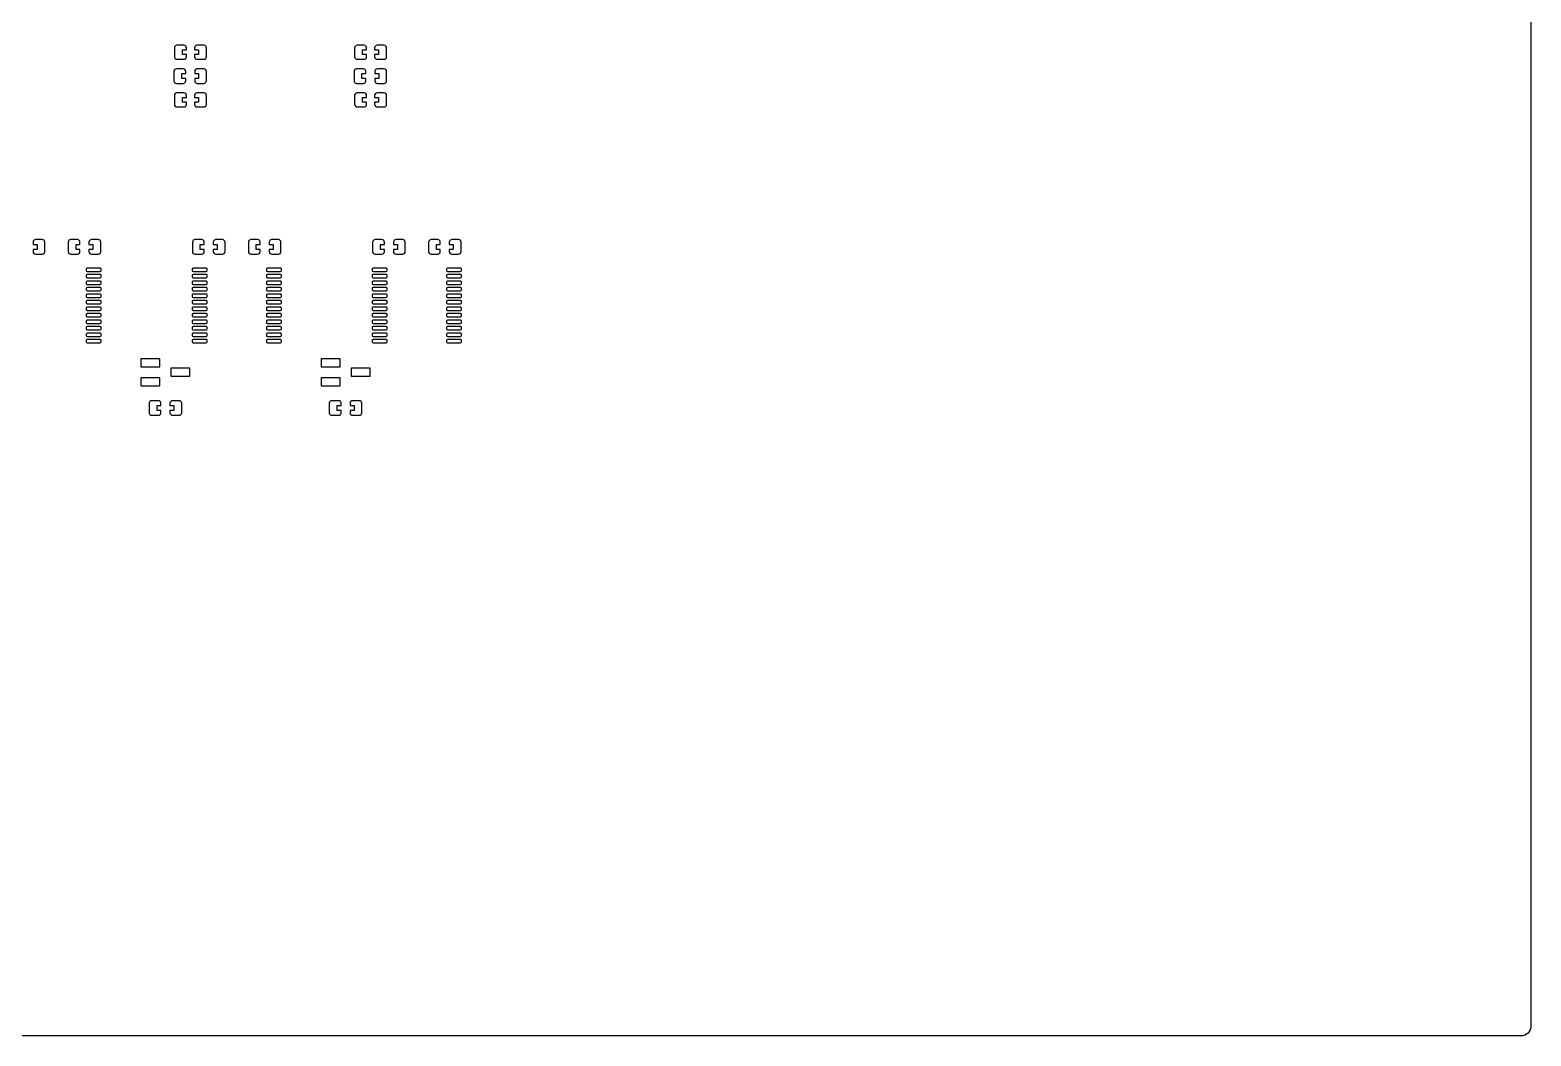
# Model space of a CAD drawing. Extents: x -150 to 150, y -100 to 100.
# Drawn here: x 0 to 150, y -100 to 0.5 of the extents above; entities that cross this region are included whole.
import ezdxf

# ---------------------------------------------------------------- set-up
doc = ezdxf.new("R2010")
doc.units = 0
doc.header["$MEASUREMENT"] = 0
doc.layers.get('0').update_dxf_attribs({"linetype": 'CONTINUOUS'})

msp = doc.modelspace()

# ---------------------------------------------------------------- linework, layer by layer
for points in [[(-150, 99, -0.414214), (-149, 100), (-149, 100), (149, 100), (149, 100, -0.414214), (150, 99), (150, 99), (150, -99), (150, -99, -0.414214), (149, -100), (149, -100), (-149, -100), (-149, -100, -0.414214), (-150, -99), (-150, -99), (-150, 99)], [(15.68, -1.3, 0.411881), (15.43, -1.05), (15.43, -1.05), (14.73, -1.05), (14.73, -1.05, 0.414206), (14.48, -1.3), (14.48, -1.3), (14.48, -2.2), (14.48, -2.2, 0.41657), (14.73, -2.45), (14.73, -2.45), (15.43, -2.45), (15.43, -2.45, 0.414213), (15.68, -2.2), (15.68, -2.2), (15.68, -1.98), (15.68, -1.98), (15.28, -1.98), (15.28, -1.98), (15.28, -1.52), (15.28, -1.52), (15.68, -1.52), (15.68, -1.52), (15.68, -1.3)], [(17.68, -1.3, 0.411877), (17.43, -1.05), (17.43, -1.05), (16.73, -1.05), (16.73, -1.05, 0.416558), (16.48, -1.3), (16.48, -1.3), (16.48, -1.52), (16.48, -1.52), (16.88, -1.52), (16.88, -1.52), (16.88, -1.98), (16.88, -1.98), (16.48, -1.98), (16.48, -1.98), (16.48, -2.2), (16.48, -2.2, 0.416562), (16.73, -2.45), (16.73, -2.45), (17.43, -2.45), (17.43, -2.45, 0.411881), (17.68, -2.2), (17.68, -2.2), (17.68, -1.3)], [(33.68, -1.3, 0.411881), (33.43, -1.05), (33.43, -1.05), (32.73, -1.05), (32.73, -1.05, 0.41421), (32.48, -1.3), (32.48, -1.3), (32.48, -2.2), (32.48, -2.2, 0.416575), (32.73, -2.45), (32.73, -2.45), (33.43, -2.45), (33.43, -2.45, 0.414213), (33.68, -2.2), (33.68, -2.2), (33.68, -1.98), (33.68, -1.98), (33.28, -1.98), (33.28, -1.98), (33.28, -1.52), (33.28, -1.52), (33.68, -1.52), (33.68, -1.52), (33.68, -1.3)], [(35.68, -1.3, 0.411873), (35.43, -1.05), (35.43, -1.05), (34.73, -1.05), (34.73, -1.05, 0.416564), (34.48, -1.3), (34.48, -1.3), (34.48, -1.52), (34.48, -1.52), (34.88, -1.52), (34.88, -1.52), (34.88, -1.98), (34.88, -1.98), (34.48, -1.98), (34.48, -1.98), (34.48, -2.2), (34.48, -2.2, 0.416568), (34.73, -2.45), (34.73, -2.45), (35.43, -2.45), (35.43, -2.45, 0.411877), (35.68, -2.2), (35.68, -2.2), (35.68, -1.3)], [(15.6, -3.65, 0.412458), (15.35, -3.4), (15.35, -3.4), (14.67, -3.4), (14.67, -3.4, 0.410132), (14.42, -3.65), (14.42, -3.65), (14.42, -4.6), (14.42, -4.6, 0.410135), (14.67, -4.85), (14.67, -4.85), (15.35, -4.85), (15.35, -4.85, 0.412461), (15.6, -4.6), (15.6, -4.6), (15.6, -4.37), (15.6, -4.37), (15.21, -4.37), (15.21, -4.37), (15.21, -3.88), (15.21, -3.88), (15.6, -3.88), (15.6, -3.88), (15.6, -3.65)], [(17.67, -3.65, 0.418334), (17.42, -3.4), (17.42, -3.4), (16.75, -3.4), (16.75, -3.4, 0.415972), (16.5, -3.65), (16.5, -3.65), (16.5, -3.88), (16.5, -3.88), (16.89, -3.88), (16.89, -3.88), (16.89, -4.37), (16.89, -4.37), (16.5, -4.37), (16.5, -4.37), (16.5, -4.6), (16.5, -4.6, 0.415975), (16.75, -4.85), (16.75, -4.85), (17.42, -4.85), (17.42, -4.85, 0.418337), (17.67, -4.6), (17.67, -4.6), (17.67, -3.65)], [(33.6, -3.65, 0.41246), (33.35, -3.4), (33.35, -3.4), (32.67, -3.4), (32.67, -3.4, 0.410131), (32.42, -3.65), (32.42, -3.65), (32.42, -4.6), (32.42, -4.6, 0.410134), (32.67, -4.85), (32.67, -4.85), (33.35, -4.85), (33.35, -4.85, 0.412463), (33.6, -4.6), (33.6, -4.6), (33.6, -4.37), (33.6, -4.37), (33.21, -4.37), (33.21, -4.37), (33.21, -3.88), (33.21, -3.88), (33.6, -3.88), (33.6, -3.88), (33.6, -3.65)], [(35.67, -3.65, 0.418331), (35.42, -3.4), (35.42, -3.4), (34.75, -3.4), (34.75, -3.4, 0.415975), (34.5, -3.65), (34.5, -3.65), (34.5, -3.88), (34.5, -3.88), (34.89, -3.88), (34.89, -3.88), (34.89, -4.37), (34.89, -4.37), (34.5, -4.37), (34.5, -4.37), (34.5, -4.6), (34.5, -4.6, 0.415978), (34.75, -4.85), (34.75, -4.85), (35.42, -4.85), (35.42, -4.85, 0.418334), (35.67, -4.6), (35.67, -4.6), (35.67, -3.65)], [(15.68, -6.05, 0.411881), (15.43, -5.8), (15.43, -5.8), (14.73, -5.8), (14.73, -5.8, 0.414206), (14.48, -6.05), (14.48, -6.05), (14.48, -6.95), (14.48, -6.95, 0.41657), (14.73, -7.2), (14.73, -7.2), (15.43, -7.2), (15.43, -7.2, 0.414213), (15.68, -6.95), (15.68, -6.95), (15.68, -6.73), (15.68, -6.73), (15.28, -6.73), (15.28, -6.73), (15.28, -6.27), (15.28, -6.27), (15.68, -6.27), (15.68, -6.27), (15.68, -6.05)], [(17.68, -6.05, 0.411878), (17.43, -5.8), (17.43, -5.8), (16.73, -5.8), (16.73, -5.8, 0.416558), (16.48, -6.05), (16.48, -6.05), (16.48, -6.27), (16.48, -6.27), (16.88, -6.27), (16.88, -6.27), (16.88, -6.73), (16.88, -6.73), (16.48, -6.73), (16.48, -6.73), (16.48, -6.95), (16.48, -6.95, 0.416563), (16.73, -7.2), (16.73, -7.2), (17.43, -7.2), (17.43, -7.2, 0.411882), (17.68, -6.95), (17.68, -6.95), (17.68, -6.05)], [(33.68, -6.05, 0.411881), (33.43, -5.8), (33.43, -5.8), (32.73, -5.8), (32.73, -5.8, 0.41421), (32.48, -6.05), (32.48, -6.05), (32.48, -6.95), (32.48, -6.95, 0.416575), (32.73, -7.2), (32.73, -7.2), (33.43, -7.2), (33.43, -7.2, 0.414213), (33.68, -6.95), (33.68, -6.95), (33.68, -6.73), (33.68, -6.73), (33.28, -6.73), (33.28, -6.73), (33.28, -6.27), (33.28, -6.27), (33.68, -6.27), (33.68, -6.27), (33.68, -6.05)], [(35.68, -6.05, 0.411873), (35.43, -5.8), (35.43, -5.8), (34.73, -5.8), (34.73, -5.8, 0.416564), (34.48, -6.05), (34.48, -6.05), (34.48, -6.27), (34.48, -6.27), (34.88, -6.27), (34.88, -6.27), (34.88, -6.73), (34.88, -6.73), (34.48, -6.73), (34.48, -6.73), (34.48, -6.95), (34.48, -6.95, 0.416569), (34.73, -7.2), (34.73, -7.2), (35.43, -7.2), (35.43, -7.2, 0.411878), (35.68, -6.95), (35.68, -6.95), (35.68, -6.05)], [(1.53, -20.71, 0.413594), (1.28, -20.46), (1.28, -20.46), (0.61, -20.46), (0.61, -20.46, 0.413591), (0.36, -20.71), (0.36, -20.71), (0.36, -20.95), (0.36, -20.95), (0.75, -20.95), (0.75, -20.95), (0.75, -21.43), (0.75, -21.43), (0.36, -21.43), (0.36, -21.43), (0.36, -21.66), (0.36, -21.66, 0.420742), (0.61, -21.91), (0.61, -21.91), (1.28, -21.91), (1.28, -21.91, 0.420746), (1.53, -21.66), (1.53, -21.66), (1.53, -20.71)], [(5.04, -20.71, 0.417072), (4.79, -20.46), (4.79, -20.46), (4.12, -20.46), (4.12, -20.46, 0.410142), (3.87, -20.71), (3.87, -20.71), (3.87, -21.66), (3.87, -21.66, 0.417148), (4.12, -21.91), (4.12, -21.91), (4.79, -21.91), (4.79, -21.91, 0.424371), (5.04, -21.66), (5.04, -21.66), (5.04, -21.43), (5.04, -21.43), (4.65, -21.43), (4.65, -21.43), (4.65, -20.95), (4.65, -20.95), (5.04, -20.95), (5.04, -20.95), (5.04, -20.71)], [(7.12, -20.71, 0.411287), (6.87, -20.46), (6.87, -20.46), (6.19, -20.46), (6.19, -20.46, 0.404449), (5.94, -20.71), (5.94, -20.71), (5.94, -20.95), (5.94, -20.95), (6.34, -20.95), (6.34, -20.95), (6.34, -21.43), (6.34, -21.43), (5.94, -21.43), (5.94, -21.43), (5.94, -21.66), (5.94, -21.66, 0.411219), (6.19, -21.91), (6.19, -21.91), (6.87, -21.91), (6.87, -21.91, 0.418342), (7.12, -21.66), (7.12, -21.66), (7.12, -20.71)], [(17.46, -20.71, 0.406717), (17.21, -20.46), (17.21, -20.46), (16.53, -20.46), (16.53, -20.46, 0.408992), (16.28, -20.71), (16.28, -20.71), (16.28, -21.66), (16.28, -21.66, 0.415951), (16.53, -21.91), (16.53, -21.91), (17.21, -21.91), (17.21, -21.91, 0.413581), (17.46, -21.66), (17.46, -21.66), (17.46, -21.43), (17.46, -21.43), (17.06, -21.43), (17.06, -21.43), (17.06, -20.95), (17.06, -20.95), (17.46, -20.95), (17.46, -20.95), (17.46, -20.71)], [(19.53, -20.71, 0.413591), (19.28, -20.46), (19.28, -20.46), (18.61, -20.46), (18.61, -20.46, 0.413594), (18.36, -20.71), (18.36, -20.71), (18.36, -20.95), (18.36, -20.95), (18.75, -20.95), (18.75, -20.95), (18.75, -21.43), (18.75, -21.43), (18.36, -21.43), (18.36, -21.43), (18.36, -21.66), (18.36, -21.66, 0.420745), (18.61, -21.91), (18.61, -21.91), (19.28, -21.91), (19.28, -21.91, 0.420743), (19.53, -21.66), (19.53, -21.66), (19.53, -20.71)], [(23.04, -20.71, 0.417075), (22.79, -20.46), (22.79, -20.46), (22.12, -20.46), (22.12, -20.46, 0.410139), (21.87, -20.71), (21.87, -20.71), (21.87, -21.66), (21.87, -21.66, 0.417146), (22.12, -21.91), (22.12, -21.91), (22.79, -21.91), (22.79, -21.91, 0.424373), (23.04, -21.66), (23.04, -21.66), (23.04, -21.43), (23.04, -21.43), (22.65, -21.43), (22.65, -21.43), (22.65, -20.95), (22.65, -20.95), (23.04, -20.95), (23.04, -20.95), (23.04, -20.71)], [(25.12, -20.71, 0.411288), (24.87, -20.46), (24.87, -20.46), (24.2, -20.46), (24.2, -20.46, 0.41591), (23.95, -20.71), (23.95, -20.71), (23.95, -20.95), (23.95, -20.95), (24.34, -20.95), (24.34, -20.95), (24.34, -21.43), (24.34, -21.43), (23.95, -21.43), (23.95, -21.43), (23.95, -21.66), (23.95, -21.66, 0.423159), (24.2, -21.91), (24.2, -21.91), (24.87, -21.91), (24.87, -21.91, 0.418343), (25.12, -21.66), (25.12, -21.66), (25.12, -20.71)], [(35.46, -20.71, 0.406717), (35.21, -20.46), (35.21, -20.46), (34.53, -20.46), (34.53, -20.46, 0.408996), (34.28, -20.71), (34.28, -20.71), (34.28, -21.66), (34.28, -21.66, 0.415955), (34.53, -21.91), (34.53, -21.91), (35.21, -21.91), (35.21, -21.91, 0.413581), (35.46, -21.66), (35.46, -21.66), (35.46, -21.43), (35.46, -21.43), (35.06, -21.43), (35.06, -21.43), (35.06, -20.95), (35.06, -20.95), (35.46, -20.95), (35.46, -20.95), (35.46, -20.71)], [(37.53, -20.71, 0.413593), (37.28, -20.46), (37.28, -20.46), (36.61, -20.46), (36.61, -20.46, 0.413593), (36.36, -20.71), (36.36, -20.71), (36.36, -20.95), (36.36, -20.95), (36.75, -20.95), (36.75, -20.95), (36.75, -21.43), (36.75, -21.43), (36.36, -21.43), (36.36, -21.43), (36.36, -21.66), (36.36, -21.66, 0.420744), (36.61, -21.91), (36.61, -21.91), (37.28, -21.91), (37.28, -21.91, 0.420744), (37.53, -21.66), (37.53, -21.66), (37.53, -20.71)], [(41.04, -20.71, 0.417075), (40.79, -20.46), (40.79, -20.46), (40.12, -20.46), (40.12, -20.46, 0.410139), (39.87, -20.71), (39.87, -20.71), (39.87, -21.66), (39.87, -21.66, 0.417146), (40.12, -21.91), (40.12, -21.91), (40.79, -21.91), (40.79, -21.91, 0.424373), (41.04, -21.66), (41.04, -21.66), (41.04, -21.43), (41.04, -21.43), (40.65, -21.43), (40.65, -21.43), (40.65, -20.95), (40.65, -20.95), (41.04, -20.95), (41.04, -20.95), (41.04, -20.71)], [(43.12, -20.71, 0.411285), (42.87, -20.46), (42.87, -20.46), (42.19, -20.46), (42.19, -20.46, 0.404451), (41.94, -20.71), (41.94, -20.71), (41.94, -20.95), (41.94, -20.95), (42.34, -20.95), (42.34, -20.95), (42.34, -21.43), (42.34, -21.43), (41.94, -21.43), (41.94, -21.43), (41.94, -21.66), (41.94, -21.66, 0.411221), (42.19, -21.91), (42.19, -21.91), (42.87, -21.91), (42.87, -21.91, 0.41834), (43.12, -21.66), (43.12, -21.66), (43.12, -20.71)], [(7.16, -23.4, 0.438817), (7.06, -23.3), (7.06, -23.3), (5.76, -23.3), (5.76, -23.3, 0.413743), (5.66, -23.4), (5.66, -23.4), (5.66, -23.53), (5.66, -23.53, 0.391873), (5.76, -23.63), (5.76, -23.63), (7.06, -23.63), (7.06, -23.63, 0.413745), (7.16, -23.53), (7.16, -23.53), (7.16, -23.4)], [(7.16, -24.05, 0.438809), (7.06, -23.95), (7.06, -23.95), (5.76, -23.95), (5.76, -23.95, 0.413737), (5.66, -24.05), (5.66, -24.05), (5.66, -24.18), (5.66, -24.18, 0.39188), (5.76, -24.28), (5.76, -24.28), (7.06, -24.28), (7.06, -24.28, 0.413753), (7.16, -24.18), (7.16, -24.18), (7.16, -24.05)], [(17.74, -23.4, 0.422959), (17.64, -23.3), (17.64, -23.3), (16.34, -23.3), (16.34, -23.3, 0.429249), (16.24, -23.4), (16.24, -23.4), (16.24, -23.53), (16.24, -23.53, 0.405419), (16.34, -23.63), (16.34, -23.63), (17.64, -23.63), (17.64, -23.63, 0.399931), (17.74, -23.53), (17.74, -23.53), (17.74, -23.4)], [(17.74, -24.05, 0.422951), (17.64, -23.95), (17.64, -23.95), (16.34, -23.95), (16.34, -23.95, 0.429242), (16.24, -24.05), (16.24, -24.05), (16.24, -24.18), (16.24, -24.18, 0.405426), (16.34, -24.28), (16.34, -24.28), (17.64, -24.28), (17.64, -24.28, 0.399938), (17.74, -24.18), (17.74, -24.18), (17.74, -24.05)], [(25.16, -23.4, 0.438832), (25.06, -23.3), (25.06, -23.3), (23.76, -23.3), (23.76, -23.3, 0.413738), (23.66, -23.4), (23.66, -23.4), (23.66, -23.53), (23.66, -23.53, 0.391868), (23.76, -23.63), (23.76, -23.63), (25.06, -23.63), (25.06, -23.63, 0.413759), (25.16, -23.53), (25.16, -23.53), (25.16, -23.4)], [(25.16, -24.05, 0.438825), (25.06, -23.95), (25.06, -23.95), (23.76, -23.95), (23.76, -23.95, 0.413731), (23.66, -24.05), (23.66, -24.05), (23.66, -24.18), (23.66, -24.18, 0.391875), (23.76, -24.28), (23.76, -24.28), (25.06, -24.28), (25.06, -24.28, 0.413766), (25.16, -24.18), (25.16, -24.18), (25.16, -24.05)], [(35.74, -23.4, 0.422959), (35.64, -23.3), (35.64, -23.3), (34.34, -23.3), (34.34, -23.3, 0.429249), (34.24, -23.4), (34.24, -23.4), (34.24, -23.53), (34.24, -23.53, 0.405419), (34.34, -23.63), (34.34, -23.63), (35.64, -23.63), (35.64, -23.63, 0.399931), (35.74, -23.53), (35.74, -23.53), (35.74, -23.4)], [(35.74, -24.05, 0.422951), (35.64, -23.95), (35.64, -23.95), (34.34, -23.95), (34.34, -23.95, 0.429242), (34.24, -24.05), (34.24, -24.05), (34.24, -24.18), (34.24, -24.18, 0.405426), (34.34, -24.28), (34.34, -24.28), (35.64, -24.28), (35.64, -24.28, 0.399938), (35.74, -24.18), (35.74, -24.18), (35.74, -24.05)], [(43.16, -23.4, 0.438817), (43.06, -23.3), (43.06, -23.3), (41.76, -23.3), (41.76, -23.3, 0.413745), (41.66, -23.4), (41.66, -23.4), (41.66, -23.53), (41.66, -23.53, 0.391875), (41.76, -23.63), (41.76, -23.63), (43.06, -23.63), (43.06, -23.63, 0.413745), (43.16, -23.53), (43.16, -23.53), (43.16, -23.4)], [(43.16, -24.05, 0.438809), (43.06, -23.95), (43.06, -23.95), (41.76, -23.95), (41.76, -23.95, 0.413738), (41.66, -24.05), (41.66, -24.05), (41.66, -24.18), (41.66, -24.18, 0.391881), (41.76, -24.28), (41.76, -24.28), (43.06, -24.28), (43.06, -24.28, 0.413753), (43.16, -24.18), (43.16, -24.18), (43.16, -24.05)], [(7.16, -24.7, 0.438817), (7.06, -24.6), (7.06, -24.6), (5.76, -24.6), (5.76, -24.6, 0.413743), (5.66, -24.7), (5.66, -24.7), (5.66, -24.83), (5.66, -24.83, 0.391867), (5.76, -24.93), (5.76, -24.93), (7.06, -24.93), (7.06, -24.93, 0.413738), (7.16, -24.83), (7.16, -24.83), (7.16, -24.7)], [(7.16, -25.35, 0.438809), (7.06, -25.25), (7.06, -25.25), (5.76, -25.25), (5.76, -25.25, 0.413737), (5.66, -25.35), (5.66, -25.35), (5.66, -25.48), (5.66, -25.48, 0.39188), (5.76, -25.58), (5.76, -25.58), (7.06, -25.58), (7.06, -25.58, 0.413753), (7.16, -25.48), (7.16, -25.48), (7.16, -25.35)], [(17.74, -24.7, 0.422959), (17.64, -24.6), (17.64, -24.6), (16.34, -24.6), (16.34, -24.6, 0.429249), (16.24, -24.7), (16.24, -24.7), (16.24, -24.83), (16.24, -24.83, 0.405412), (16.34, -24.93), (16.34, -24.93), (17.64, -24.93), (17.64, -24.93, 0.399925), (17.74, -24.83), (17.74, -24.83), (17.74, -24.7)], [(17.74, -25.35, 0.422951), (17.64, -25.25), (17.64, -25.25), (16.34, -25.25), (16.34, -25.25, 0.429242), (16.24, -25.35), (16.24, -25.35), (16.24, -25.48), (16.24, -25.48, 0.405426), (16.34, -25.58), (16.34, -25.58), (17.64, -25.58), (17.64, -25.58, 0.399938), (17.74, -25.48), (17.74, -25.48), (17.74, -25.35)], [(25.16, -24.7, 0.438832), (25.06, -24.6), (25.06, -24.6), (23.76, -24.6), (23.76, -24.6, 0.413738), (23.66, -24.7), (23.66, -24.7), (23.66, -24.83), (23.66, -24.83, 0.391862), (23.76, -24.93), (23.76, -24.93), (25.06, -24.93), (25.06, -24.93, 0.413752), (25.16, -24.83), (25.16, -24.83), (25.16, -24.7)], [(25.16, -25.35, 0.438825), (25.06, -25.25), (25.06, -25.25), (23.76, -25.25), (23.76, -25.25, 0.413731), (23.66, -25.35), (23.66, -25.35), (23.66, -25.48), (23.66, -25.48, 0.391875), (23.76, -25.58), (23.76, -25.58), (25.06, -25.58), (25.06, -25.58, 0.413766), (25.16, -25.48), (25.16, -25.48), (25.16, -25.35)], [(35.74, -24.7, 0.422959), (35.64, -24.6), (35.64, -24.6), (34.34, -24.6), (34.34, -24.6, 0.429249), (34.24, -24.7), (34.24, -24.7), (34.24, -24.83), (34.24, -24.83, 0.405412), (34.34, -24.93), (34.34, -24.93), (35.64, -24.93), (35.64, -24.93, 0.399925), (35.74, -24.83), (35.74, -24.83), (35.74, -24.7)], [(35.74, -25.35, 0.422951), (35.64, -25.25), (35.64, -25.25), (34.34, -25.25), (34.34, -25.25, 0.429242), (34.24, -25.35), (34.24, -25.35), (34.24, -25.48), (34.24, -25.48, 0.405426), (34.34, -25.58), (34.34, -25.58), (35.64, -25.58), (35.64, -25.58, 0.399938), (35.74, -25.48), (35.74, -25.48), (35.74, -25.35)], [(43.16, -24.7, 0.438817), (43.06, -24.6), (43.06, -24.6), (41.76, -24.6), (41.76, -24.6, 0.413745), (41.66, -24.7), (41.66, -24.7), (41.66, -24.83), (41.66, -24.83, 0.391868), (41.76, -24.93), (41.76, -24.93), (43.06, -24.93), (43.06, -24.93, 0.413738), (43.16, -24.83), (43.16, -24.83), (43.16, -24.7)], [(43.16, -25.35, 0.438809), (43.06, -25.25), (43.06, -25.25), (41.76, -25.25), (41.76, -25.25, 0.413738), (41.66, -25.35), (41.66, -25.35), (41.66, -25.48), (41.66, -25.48, 0.391881), (41.76, -25.58), (41.76, -25.58), (43.06, -25.58), (43.06, -25.58, 0.413753), (43.16, -25.48), (43.16, -25.48), (43.16, -25.35)], [(7.16, -26, 0.438825), (7.06, -25.9), (7.06, -25.9), (5.76, -25.9), (5.76, -25.9, 0.41375), (5.66, -26), (5.66, -26), (5.66, -26.13), (5.66, -26.13, 0.391867), (5.76, -26.23), (5.76, -26.23), (7.06, -26.23), (7.06, -26.23, 0.413738), (7.16, -26.13), (7.16, -26.13), (7.16, -26)], [(7.16, -26.65, 0.438809), (7.06, -26.55), (7.06, -26.55), (5.76, -26.55), (5.76, -26.55, 0.413737), (5.66, -26.65), (5.66, -26.65), (5.66, -26.78), (5.66, -26.78, 0.39188), (5.76, -26.88), (5.76, -26.88), (7.06, -26.88), (7.06, -26.88, 0.413753), (7.16, -26.78), (7.16, -26.78), (7.16, -26.65)], [(17.74, -26, 0.422966), (17.64, -25.9), (17.64, -25.9), (16.34, -25.9), (16.34, -25.9, 0.429257), (16.24, -26), (16.24, -26), (16.24, -26.13), (16.24, -26.13, 0.405412), (16.34, -26.23), (16.34, -26.23), (17.64, -26.23), (17.64, -26.23, 0.399925), (17.74, -26.13), (17.74, -26.13), (17.74, -26)], [(17.74, -26.65, 0.422951), (17.64, -26.55), (17.64, -26.55), (16.34, -26.55), (16.34, -26.55, 0.429242), (16.24, -26.65), (16.24, -26.65), (16.24, -26.78), (16.24, -26.78, 0.405426), (16.34, -26.88), (16.34, -26.88), (17.64, -26.88), (17.64, -26.88, 0.399938), (17.74, -26.78), (17.74, -26.78), (17.74, -26.65)], [(25.16, -26, 0.43884), (25.06, -25.9), (25.06, -25.9), (23.76, -25.9), (23.76, -25.9, 0.413745), (23.66, -26), (23.66, -26), (23.66, -26.13), (23.66, -26.13, 0.391862), (23.76, -26.23), (23.76, -26.23), (25.06, -26.23), (25.06, -26.23, 0.413752), (25.16, -26.13), (25.16, -26.13), (25.16, -26)], [(25.16, -26.65, 0.438825), (25.06, -26.55), (25.06, -26.55), (23.76, -26.55), (23.76, -26.55, 0.413731), (23.66, -26.65), (23.66, -26.65), (23.66, -26.78), (23.66, -26.78, 0.391875), (23.76, -26.88), (23.76, -26.88), (25.06, -26.88), (25.06, -26.88, 0.413766), (25.16, -26.78), (25.16, -26.78), (25.16, -26.65)], [(35.74, -26, 0.422966), (35.64, -25.9), (35.64, -25.9), (34.34, -25.9), (34.34, -25.9, 0.429257), (34.24, -26), (34.24, -26), (34.24, -26.13), (34.24, -26.13, 0.405412), (34.34, -26.23), (34.34, -26.23), (35.64, -26.23), (35.64, -26.23, 0.399925), (35.74, -26.13), (35.74, -26.13), (35.74, -26)], [(35.74, -26.65, 0.422951), (35.64, -26.55), (35.64, -26.55), (34.34, -26.55), (34.34, -26.55, 0.429242), (34.24, -26.65), (34.24, -26.65), (34.24, -26.78), (34.24, -26.78, 0.405426), (34.34, -26.88), (34.34, -26.88), (35.64, -26.88), (35.64, -26.88, 0.399938), (35.74, -26.78), (35.74, -26.78), (35.74, -26.65)], [(43.16, -26, 0.438825), (43.06, -25.9), (43.06, -25.9), (41.76, -25.9), (41.76, -25.9, 0.413752), (41.66, -26), (41.66, -26), (41.66, -26.13), (41.66, -26.13, 0.391868), (41.76, -26.23), (41.76, -26.23), (43.06, -26.23), (43.06, -26.23, 0.413738), (43.16, -26.13), (43.16, -26.13), (43.16, -26)], [(43.16, -26.65, 0.438809), (43.06, -26.55), (43.06, -26.55), (41.76, -26.55), (41.76, -26.55, 0.413738), (41.66, -26.65), (41.66, -26.65), (41.66, -26.78), (41.66, -26.78, 0.391881), (41.76, -26.88), (41.76, -26.88), (43.06, -26.88), (43.06, -26.88, 0.413753), (43.16, -26.78), (43.16, -26.78), (43.16, -26.65)], [(7.16, -27.3, 0.438825), (7.06, -27.2), (7.06, -27.2), (5.76, -27.2), (5.76, -27.2, 0.41375), (5.66, -27.3), (5.66, -27.3), (5.66, -27.43), (5.66, -27.43, 0.391873), (5.76, -27.53), (5.76, -27.53), (7.06, -27.53), (7.06, -27.53, 0.413745), (7.16, -27.43), (7.16, -27.43), (7.16, -27.3)], [(7.16, -27.95, 0.438801), (7.06, -27.85), (7.06, -27.85), (5.76, -27.85), (5.76, -27.85, 0.41373), (5.66, -27.95), (5.66, -27.95), (5.66, -28.08), (5.66, -28.08, 0.39188), (5.76, -28.18), (5.76, -28.18), (7.06, -28.18), (7.06, -28.18, 0.413753), (7.16, -28.08), (7.16, -28.08), (7.16, -27.95)], [(17.74, -27.3, 0.422966), (17.64, -27.2), (17.64, -27.2), (16.34, -27.2), (16.34, -27.2, 0.429257), (16.24, -27.3), (16.24, -27.3), (16.24, -27.43), (16.24, -27.43, 0.405419), (16.34, -27.53), (16.34, -27.53), (17.64, -27.53), (17.64, -27.53, 0.399931), (17.74, -27.43), (17.74, -27.43), (17.74, -27.3)], [(17.74, -27.95, 0.422944), (17.64, -27.85), (17.64, -27.85), (16.34, -27.85), (16.34, -27.85, 0.429234), (16.24, -27.95), (16.24, -27.95), (16.24, -28.08), (16.24, -28.08, 0.405426), (16.34, -28.18), (16.34, -28.18), (17.64, -28.18), (17.64, -28.18, 0.399938), (17.74, -28.08), (17.74, -28.08), (17.74, -27.95)], [(25.16, -27.3, 0.43884), (25.06, -27.2), (25.06, -27.2), (23.76, -27.2), (23.76, -27.2, 0.413745), (23.66, -27.3), (23.66, -27.3), (23.66, -27.43), (23.66, -27.43, 0.391868), (23.76, -27.53), (23.76, -27.53), (25.06, -27.53), (25.06, -27.53, 0.413759), (25.16, -27.43), (25.16, -27.43), (25.16, -27.3)], [(25.16, -27.95, 0.438817), (25.06, -27.85), (25.06, -27.85), (23.76, -27.85), (23.76, -27.85, 0.413724), (23.66, -27.95), (23.66, -27.95), (23.66, -28.08), (23.66, -28.08, 0.391875), (23.76, -28.18), (23.76, -28.18), (25.06, -28.18), (25.06, -28.18, 0.413766), (25.16, -28.08), (25.16, -28.08), (25.16, -27.95)], [(35.74, -27.3, 0.422966), (35.64, -27.2), (35.64, -27.2), (34.34, -27.2), (34.34, -27.2, 0.429257), (34.24, -27.3), (34.24, -27.3), (34.24, -27.43), (34.24, -27.43, 0.405419), (34.34, -27.53), (34.34, -27.53), (35.64, -27.53), (35.64, -27.53, 0.399931), (35.74, -27.43), (35.74, -27.43), (35.74, -27.3)], [(35.74, -27.95, 0.422944), (35.64, -27.85), (35.64, -27.85), (34.34, -27.85), (34.34, -27.85, 0.429234), (34.24, -27.95), (34.24, -27.95), (34.24, -28.08), (34.24, -28.08, 0.405426), (34.34, -28.18), (34.34, -28.18), (35.64, -28.18), (35.64, -28.18, 0.399938), (35.74, -28.08), (35.74, -28.08), (35.74, -27.95)], [(43.16, -27.3, 0.438825), (43.06, -27.2), (43.06, -27.2), (41.76, -27.2), (41.76, -27.2, 0.413752), (41.66, -27.3), (41.66, -27.3), (41.66, -27.43), (41.66, -27.43, 0.391875), (41.76, -27.53), (41.76, -27.53), (43.06, -27.53), (43.06, -27.53, 0.413745), (43.16, -27.43), (43.16, -27.43), (43.16, -27.3)], [(43.16, -27.95, 0.438801), (43.06, -27.85), (43.06, -27.85), (41.76, -27.85), (41.76, -27.85, 0.413732), (41.66, -27.95), (41.66, -27.95), (41.66, -28.08), (41.66, -28.08, 0.391881), (41.76, -28.18), (41.76, -28.18), (43.06, -28.18), (43.06, -28.18, 0.413753), (43.16, -28.08), (43.16, -28.08), (43.16, -27.95)], [(7.16, -28.6, 0.438817), (7.06, -28.5), (7.06, -28.5), (5.76, -28.5), (5.76, -28.5, 0.413743), (5.66, -28.6), (5.66, -28.6), (5.66, -28.73), (5.66, -28.73, 0.391873), (5.76, -28.83), (5.76, -28.83), (7.06, -28.83), (7.06, -28.83, 0.413745), (7.16, -28.73), (7.16, -28.73), (7.16, -28.6)], [(7.16, -29.25, 0.438809), (7.06, -29.15), (7.06, -29.15), (5.76, -29.15), (5.76, -29.15, 0.413737), (5.66, -29.25), (5.66, -29.25), (5.66, -29.38), (5.66, -29.38, 0.39188), (5.76, -29.48), (5.76, -29.48), (7.06, -29.48), (7.06, -29.48, 0.413753), (7.16, -29.38), (7.16, -29.38), (7.16, -29.25)], [(7.16, -29.9, 0.438817), (7.06, -29.8), (7.06, -29.8), (5.76, -29.8), (5.76, -29.8, 0.413743), (5.66, -29.9), (5.66, -29.9), (5.66, -30.03), (5.66, -30.03, 0.391873), (5.76, -30.13), (5.76, -30.13), (7.06, -30.13), (7.06, -30.13, 0.413745), (7.16, -30.03), (7.16, -30.03), (7.16, -29.9)], [(17.74, -28.6, 0.422959), (17.64, -28.5), (17.64, -28.5), (16.34, -28.5), (16.34, -28.5, 0.429249), (16.24, -28.6), (16.24, -28.6), (16.24, -28.73), (16.24, -28.73, 0.405419), (16.34, -28.83), (16.34, -28.83), (17.64, -28.83), (17.64, -28.83, 0.399931), (17.74, -28.73), (17.74, -28.73), (17.74, -28.6)], [(17.74, -29.25, 0.422951), (17.64, -29.15), (17.64, -29.15), (16.34, -29.15), (16.34, -29.15, 0.429242), (16.24, -29.25), (16.24, -29.25), (16.24, -29.38), (16.24, -29.38, 0.405426), (16.34, -29.48), (16.34, -29.48), (17.64, -29.48), (17.64, -29.48, 0.399938), (17.74, -29.38), (17.74, -29.38), (17.74, -29.25)], [(17.74, -29.9, 0.422959), (17.64, -29.8), (17.64, -29.8), (16.34, -29.8), (16.34, -29.8, 0.429249), (16.24, -29.9), (16.24, -29.9), (16.24, -30.03), (16.24, -30.03, 0.405419), (16.34, -30.13), (16.34, -30.13), (17.64, -30.13), (17.64, -30.13, 0.399931), (17.74, -30.03), (17.74, -30.03), (17.74, -29.9)], [(25.16, -28.6, 0.438832), (25.06, -28.5), (25.06, -28.5), (23.76, -28.5), (23.76, -28.5, 0.413738), (23.66, -28.6), (23.66, -28.6), (23.66, -28.73), (23.66, -28.73, 0.391868), (23.76, -28.83), (23.76, -28.83), (25.06, -28.83), (25.06, -28.83, 0.413759), (25.16, -28.73), (25.16, -28.73), (25.16, -28.6)], [(25.16, -29.25, 0.438825), (25.06, -29.15), (25.06, -29.15), (23.76, -29.15), (23.76, -29.15, 0.413731), (23.66, -29.25), (23.66, -29.25), (23.66, -29.38), (23.66, -29.38, 0.391875), (23.76, -29.48), (23.76, -29.48), (25.06, -29.48), (25.06, -29.48, 0.413766), (25.16, -29.38), (25.16, -29.38), (25.16, -29.25)], [(25.16, -29.9, 0.438832), (25.06, -29.8), (25.06, -29.8), (23.76, -29.8), (23.76, -29.8, 0.413738), (23.66, -29.9), (23.66, -29.9), (23.66, -30.03), (23.66, -30.03, 0.391868), (23.76, -30.13), (23.76, -30.13), (25.06, -30.13), (25.06, -30.13, 0.413759), (25.16, -30.03), (25.16, -30.03), (25.16, -29.9)], [(35.74, -28.6, 0.422959), (35.64, -28.5), (35.64, -28.5), (34.34, -28.5), (34.34, -28.5, 0.429249), (34.24, -28.6), (34.24, -28.6), (34.24, -28.73), (34.24, -28.73, 0.405419), (34.34, -28.83), (34.34, -28.83), (35.64, -28.83), (35.64, -28.83, 0.399931), (35.74, -28.73), (35.74, -28.73), (35.74, -28.6)], [(35.74, -29.25, 0.422951), (35.64, -29.15), (35.64, -29.15), (34.34, -29.15), (34.34, -29.15, 0.429242), (34.24, -29.25), (34.24, -29.25), (34.24, -29.38), (34.24, -29.38, 0.405426), (34.34, -29.48), (34.34, -29.48), (35.64, -29.48), (35.64, -29.48, 0.399938), (35.74, -29.38), (35.74, -29.38), (35.74, -29.25)], [(35.74, -29.9, 0.422959), (35.64, -29.8), (35.64, -29.8), (34.34, -29.8), (34.34, -29.8, 0.429249), (34.24, -29.9), (34.24, -29.9), (34.24, -30.03), (34.24, -30.03, 0.405419), (34.34, -30.13), (34.34, -30.13), (35.64, -30.13), (35.64, -30.13, 0.399931), (35.74, -30.03), (35.74, -30.03), (35.74, -29.9)], [(43.16, -28.6, 0.438817), (43.06, -28.5), (43.06, -28.5), (41.76, -28.5), (41.76, -28.5, 0.413745), (41.66, -28.6), (41.66, -28.6), (41.66, -28.73), (41.66, -28.73, 0.391875), (41.76, -28.83), (41.76, -28.83), (43.06, -28.83), (43.06, -28.83, 0.413745), (43.16, -28.73), (43.16, -28.73), (43.16, -28.6)], [(43.16, -29.25, 0.438809), (43.06, -29.15), (43.06, -29.15), (41.76, -29.15), (41.76, -29.15, 0.413738), (41.66, -29.25), (41.66, -29.25), (41.66, -29.38), (41.66, -29.38, 0.391881), (41.76, -29.48), (41.76, -29.48), (43.06, -29.48), (43.06, -29.48, 0.413753), (43.16, -29.38), (43.16, -29.38), (43.16, -29.25)], [(43.16, -29.9, 0.438817), (43.06, -29.8), (43.06, -29.8), (41.76, -29.8), (41.76, -29.8, 0.413745), (41.66, -29.9), (41.66, -29.9), (41.66, -30.03), (41.66, -30.03, 0.391875), (41.76, -30.13), (41.76, -30.13), (43.06, -30.13), (43.06, -30.13, 0.413745), (43.16, -30.03), (43.16, -30.03), (43.16, -29.9)], [(7.16, -30.55, 0.438817), (7.06, -30.45), (7.06, -30.45), (5.76, -30.45), (5.76, -30.45, 0.413743), (5.66, -30.55), (5.66, -30.55), (5.66, -30.68), (5.66, -30.68, 0.391873), (5.76, -30.78), (5.76, -30.78), (7.06, -30.78), (7.06, -30.78, 0.413745), (7.16, -30.68), (7.16, -30.68), (7.16, -30.55)], [(17.74, -30.55, 0.422959), (17.64, -30.45), (17.64, -30.45), (16.34, -30.45), (16.34, -30.45, 0.429249), (16.24, -30.55), (16.24, -30.55), (16.24, -30.68), (16.24, -30.68, 0.405419), (16.34, -30.78), (16.34, -30.78), (17.64, -30.78), (17.64, -30.78, 0.399931), (17.74, -30.68), (17.74, -30.68), (17.74, -30.55)], [(25.16, -30.55, 0.438832), (25.06, -30.45), (25.06, -30.45), (23.76, -30.45), (23.76, -30.45, 0.413738), (23.66, -30.55), (23.66, -30.55), (23.66, -30.68), (23.66, -30.68, 0.391868), (23.76, -30.78), (23.76, -30.78), (25.06, -30.78), (25.06, -30.78, 0.413759), (25.16, -30.68), (25.16, -30.68), (25.16, -30.55)], [(35.74, -30.55, 0.422959), (35.64, -30.45), (35.64, -30.45), (34.34, -30.45), (34.34, -30.45, 0.429249), (34.24, -30.55), (34.24, -30.55), (34.24, -30.68), (34.24, -30.68, 0.405419), (34.34, -30.78), (34.34, -30.78), (35.64, -30.78), (35.64, -30.78, 0.399931), (35.74, -30.68), (35.74, -30.68), (35.74, -30.55)], [(43.16, -30.55, 0.438817), (43.06, -30.45), (43.06, -30.45), (41.76, -30.45), (41.76, -30.45, 0.413745), (41.66, -30.55), (41.66, -30.55), (41.66, -30.68), (41.66, -30.68, 0.391875), (41.76, -30.78), (41.76, -30.78), (43.06, -30.78), (43.06, -30.78, 0.413745), (43.16, -30.68), (43.16, -30.68), (43.16, -30.55)], [(13.13, -36.8, 0.413632), (12.88, -36.55), (12.88, -36.55), (12.21, -36.55), (12.21, -36.55, 0.420697), (11.95, -36.8), (11.95, -36.8), (11.95, -37.75), (11.95, -37.75, 0.420688), (12.21, -38), (12.21, -38), (12.88, -38), (12.88, -38, 0.413623), (13.13, -37.75), (13.13, -37.75), (13.13, -37.52), (13.13, -37.52), (12.74, -37.52), (12.74, -37.52), (12.74, -37.03), (12.74, -37.03), (13.13, -37.03), (13.13, -37.03), (13.13, -36.8)], [(15.2, -36.8, 0.407813), (14.96, -36.55), (14.96, -36.55), (14.28, -36.55), (14.28, -36.55, 0.414803), (14.03, -36.8), (14.03, -36.8), (14.03, -37.03), (14.03, -37.03), (14.42, -37.03), (14.42, -37.03), (14.42, -37.52), (14.42, -37.52), (14.03, -37.52), (14.03, -37.52), (14.03, -37.75), (14.03, -37.75, 0.414795), (14.28, -38), (14.28, -38), (14.96, -38), (14.96, -38, 0.407805), (15.2, -37.75), (15.2, -37.75), (15.2, -36.8)], [(31.13, -36.8, 0.41363), (30.88, -36.55), (30.88, -36.55), (30.21, -36.55), (30.21, -36.55, 0.420697), (29.95, -36.8), (29.95, -36.8), (29.95, -37.75), (29.95, -37.75, 0.420688), (30.21, -38), (30.21, -38), (30.88, -38), (30.88, -38, 0.413622), (31.13, -37.75), (31.13, -37.75), (31.13, -37.52), (31.13, -37.52), (30.74, -37.52), (30.74, -37.52), (30.74, -37.03), (30.74, -37.03), (31.13, -37.03), (31.13, -37.03), (31.13, -36.8)], [(33.2, -36.8, 0.419522), (32.95, -36.55), (32.95, -36.55), (32.28, -36.55), (32.28, -36.55, 0.414803), (32.03, -36.8), (32.03, -36.8), (32.03, -37.03), (32.03, -37.03), (32.42, -37.03), (32.42, -37.03), (32.42, -37.52), (32.42, -37.52), (32.03, -37.52), (32.03, -37.52), (32.03, -37.75), (32.03, -37.75, 0.414795), (32.28, -38), (32.28, -38), (32.95, -38), (32.95, -38, 0.419513), (33.2, -37.75), (33.2, -37.75), (33.2, -36.8)]]:
    msp.add_lwpolyline(points, format="xyb")
for points in [[(13.03, -32.35), (11.13, -32.35), (11.13, -32.35), (11.13, -33.15), (11.13, -33.15), (13.03, -33.15), (13.03, -33.15), (13.03, -32.35)], [(31.03, -32.35), (29.13, -32.35), (29.13, -32.35), (29.13, -33.15), (29.13, -33.15), (31.03, -33.15), (31.03, -33.15), (31.03, -32.35)], [(13.03, -34.25), (11.13, -34.25), (11.13, -34.25), (11.13, -35.05), (11.13, -35.05), (13.03, -35.05), (13.03, -35.05), (13.03, -34.25)], [(16.03, -33.3), (14.13, -33.3), (14.13, -33.3), (14.13, -34.1), (14.13, -34.1), (16.03, -34.1), (16.03, -34.1), (16.03, -33.3)], [(31.03, -34.25), (29.13, -34.25), (29.13, -34.25), (29.13, -35.05), (29.13, -35.05), (31.03, -35.05), (31.03, -35.05), (31.03, -34.25)], [(34.03, -33.3), (32.13, -33.3), (32.13, -33.3), (32.13, -34.1), (32.13, -34.1), (34.03, -34.1), (34.03, -34.1), (34.03, -33.3)]]:
    msp.add_lwpolyline(points)

doc.saveas('drawing.dxf')
